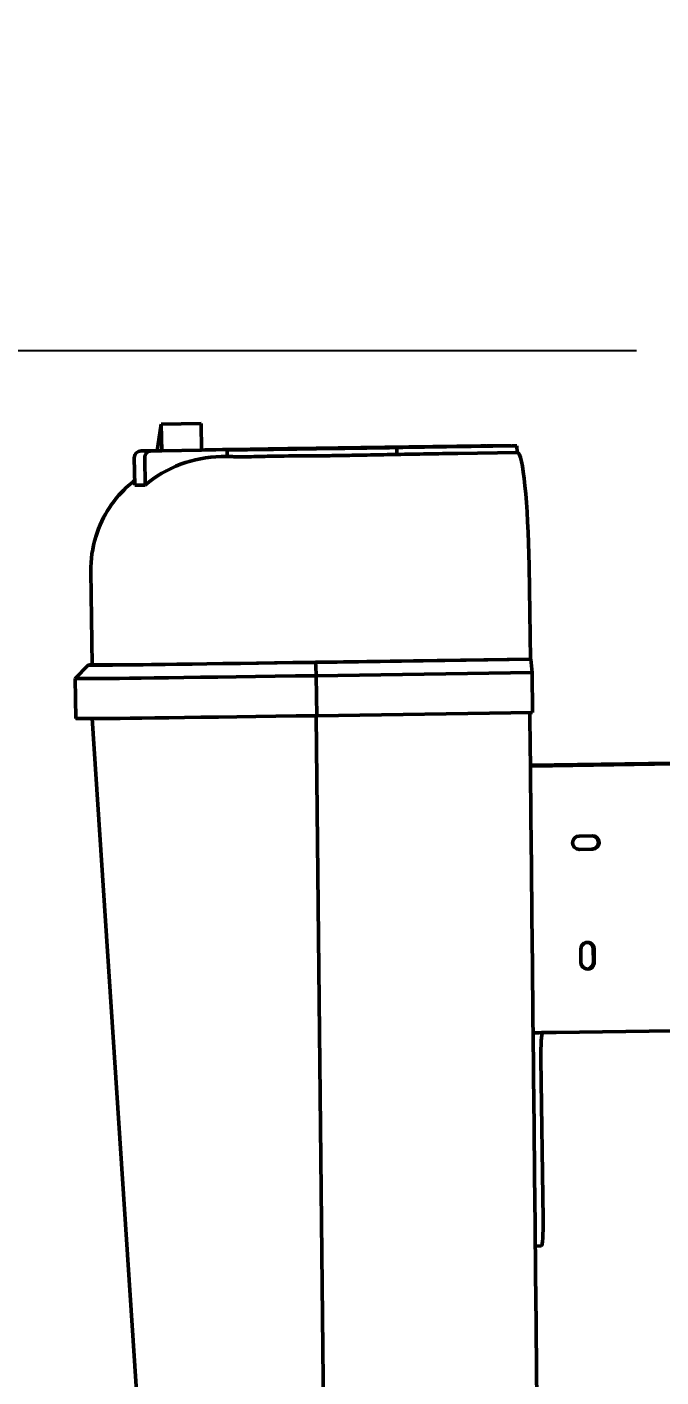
# Model space of a CAD drawing. Header units: inches. Extents: x 15 to 402, y 6 to 258.
# Drawn here: x 54.73 to 66.62, y 103.63 to 128.93 of the extents above; entities that cross this region are included whole.
import ezdxf

# ---------------------------------------------------------------- set-up
doc = ezdxf.new("R2010")
doc.units = ezdxf.units.IN
doc.header["$LTSCALE"] = 12
doc.header["$MEASUREMENT"] = 0
doc.layers.add('Dimension (ANSI)', color=7, linetype='Continuous', lineweight=25)
doc.layers.add('Visible (ANSI)', color=7, linetype='Continuous', lineweight=50)
doc.styles.add('MEMCOR Medium', font='arial.ttf')
doc.dimstyles.new('Default (ANSI)', dxfattribs={"dimscale": 12, "dimtxt": 0.15, "dimasz": 0.098425, "dimexe": 0.125, "dimexo": 0.0625, "dimgap": 0.031496, "dimtad": 0, "dimtih": 1, "dimtoh": 1, "dimdec": 4, "dimrnd": 1e-08, "dimzin": 3, "dimdsep": 46, "dimlunit": 5, "dimtxsty": 'MEMCOR Medium', "dimcen": 0.09, "dimdle": 0.393701, "dimclrd": 256, "dimclre": 256, "dimclrt": 256, "dimadec": 0, "dimazin": 1, "dimtfac": 0.8, "dimtofl": 0, "dimtmove": 0, "dimatfit": 3, "dimfxl": 1, "dimfrac": 1, "dimtolj": 1, "dimtzin": 4, "dimlwd": -1, "dimlwe": -1, "dimarcsym": 0})
doc.dimstyles.new('Default (ANSI)-01', dxfattribs={"dimscale": 12, "dimtxt": 0.15, "dimasz": 0.098425, "dimexe": 0.125, "dimexo": 0.0625, "dimgap": 0.031496, "dimtad": 0, "dimtih": 1, "dimtoh": 1, "dimdec": 4, "dimrnd": 1e-08, "dimzin": 3, "dimdsep": 46, "dimlunit": 5, "dimtxsty": 'MEMCOR Medium', "dimcen": 0.09, "dimdle": 0.393701, "dimclrd": 256, "dimclre": 256, "dimclrt": 256, "dimadec": 0, "dimazin": 1, "dimtfac": 0.8, "dimtofl": 0, "dimtmove": 0, "dimatfit": 3, "dimfxl": 1, "dimfrac": 1, "dimtolj": 1, "dimtzin": 4, "dimlwd": -1, "dimlwe": -1, "dimarcsym": 0})

# ---------------------------------------------------------------- blocks, each defined once
blk = doc.blocks.new('*D22')
at = {"layer": 'Defpoints', "color": 0, "transparency": 16777216}
for p in [(35.857, 131.747), (26.937, 34.332), (66.494, 34.332)]:
    blk.add_point(p, dxfattribs=at)
at = {"layer": 'Dimension (ANSI)', "transparency": 16777216}
for p, q in [((35.107, 131.747), (25.437, 131.747)), ((26.937, 130.566), (26.937, 87.135)), ((26.937, 35.513), (26.937, 80.394)), ((65.744, 34.332), (25.437, 34.332))]:
    blk.add_line(p, q, dxfattribs=at)
for points in [[(26.74, 130.566), (27.133, 130.566), (26.937, 131.747)], [(26.74, 35.513), (27.133, 35.513), (26.937, 34.332)]]:
    blk.add_solid(points, dxfattribs=at)
at = {"layer": 'Dimension (ANSI)', "transparency": 16777216, "char_height": 1.8, "attachment_point": 5, "style": 'MEMCOR Medium'}
for s, insert in [('\\A1; 97{\\H0.8x;\\S7#16;} in', (26.937, 85.604)), ('\\A1;[2474.3 mm]', (26.937, 82.233))]:
    blk.add_mtext(s, dxfattribs=dict(at, insert=insert))
blk = doc.blocks.new('*D23')
at = {"layer": 'Defpoints', "color": 0, "transparency": 16777216}
for p in [(39.876, 122.865), (66.907, 122.865), (66.494, 34.332)]:
    blk.add_point(p, dxfattribs=at)
at = {"layer": 'Dimension (ANSI)', "transparency": 16777216}
for p, q in [((66.157, 122.865), (38.376, 122.865)), ((39.876, 121.684), (39.876, 100.448)), ((39.876, 35.513), (39.876, 93.658)), ((65.744, 34.332), (38.376, 34.332))]:
    blk.add_line(p, q, dxfattribs=at)
for points in [[(39.68, 121.684), (40.073, 121.684), (39.876, 122.865)], [(39.68, 35.513), (40.073, 35.513), (39.876, 34.332)]]:
    blk.add_solid(points, dxfattribs=at)
at = {"layer": 'Dimension (ANSI)', "transparency": 16777216, "char_height": 1.8, "attachment_point": 5, "style": 'MEMCOR Medium'}
for s, insert in [('\\A1; 88{\\H0.8x;\\S9#16;} in', (39.876, 98.917)), ('\\A1;[2248.7 mm]', (39.876, 95.521))]:
    blk.add_mtext(s, dxfattribs=dict(at, insert=insert))
blk = doc.blocks.new('*D24')
at = {"layer": 'Defpoints', "color": 0, "transparency": 16777216}
for p in [(46.247, 147.747), (46.247, 131.747), (54.342, 131.747)]:
    blk.add_point(p, dxfattribs=at)
at = {"layer": 'Dimension (ANSI)', "transparency": 16777216}
for p, q in [((54.342, 146.566), (54.342, 142.56)), ((54.342, 132.928), (54.342, 136.934))]:
    blk.add_line(p, q, dxfattribs=at)
for points in [[(54.145, 146.566), (54.539, 146.566), (54.342, 147.747)], [(54.145, 132.928), (54.539, 132.928), (54.342, 131.747)]]:
    blk.add_solid(points, dxfattribs=at)
at = {"layer": 'Dimension (ANSI)', "transparency": 16777216, "insert": (54.342, 139.747), "char_height": 1.8, "attachment_point": 5, "style": 'MEMCOR Medium'}
blk.add_mtext('\\A1;\\fArial|b0|i0;\\H1.8000;16 in [406.4 mm]\\P\\fArial|b0|i0;\\H1.8000; MIN. FOR TANK HEAD REMOVAL', dxfattribs=at)

msp = doc.modelspace()

# ---------------------------------------------------------------- linework, layer by layer
at = {"layer": 'Visible (ANSI)'}
for p, q in [((57.25234, 121.48913), (57.1723, 120.98918)), ((57.99941, 121.49985), (57.25234, 121.48913)), ((57.25945, 120.98918), (57.25234, 121.48913)), ((58.00652, 120.9999), (57.99941, 121.49985)), ((57.17243, 120.99002), (56.87588, 120.98561)), ((57.25945, 120.98918), (57.1723, 120.98918)), ((58.00652, 120.9999), (57.25945, 120.98918)), ((58.19574, 121.00526), (58.00649, 121.00244)), ((58.06859, 121.00527), (58.06861, 121.00336)), ((58.19576, 121.00526), (58.06956, 121.00526)), ((58.4772, 121.00526), (58.6034, 121.00526)), ((60.35159, 121.03759), (63.33987, 121.08045)), ((60.42785, 121.03759), (60.35159, 121.03759)), ((62.73132, 121.07063), (60.42785, 121.03759)), ((63.35269, 121.08045), (60.51091, 121.03969)), ((60.51091, 121.03969), (60.56154, 121.03969)), ((60.51091, 121.03969), (60.51093, 121.03878)), ((60.56154, 121.03969), (62.865, 121.07273)), ((60.56154, 121.03969), (60.56154, 121.03951)), ((60.75469, 121.03759), (63.05816, 121.07063)), ((60.83095, 121.03759), (60.75469, 121.03759)), ((63.81923, 121.08045), (60.83095, 121.03759)), ((63.21748, 121.07273), (60.91402, 121.03969)), ((60.91402, 121.03969), (60.96464, 121.03969)), ((60.91402, 121.03969), (60.91403, 121.03878)), ((60.96464, 121.03969), (63.80641, 121.08045)), ((60.96464, 121.03969), (60.96464, 121.03951)), ((63.24182, 121.08045), (60.9922, 121.04819)), ((61.66766, 121.04819), (63.91728, 121.08045)), ((61.66766, 121.04819), (61.66948, 120.92052)), ((63.05816, 121.07063), (62.73132, 121.07063)), ((63.91906, 120.95546), (62.8081, 120.93953)), ((62.865, 121.07273), (63.21748, 121.07273)), ((62.865, 121.07273), (62.86503, 121.07063)), ((63.05816, 121.07063), (63.05816, 121.07044)), ((63.24182, 121.08045), (63.33987, 121.08045)), ((63.33987, 121.08045), (63.33987, 121.08027)), ((63.35269, 121.08045), (63.80641, 121.08045)), ((63.80641, 121.08045), (63.80642, 121.08027)), ((63.81923, 121.08045), (63.91728, 121.08045)), ((63.91728, 121.08045), (63.91906, 120.95546)), ((63.91906, 120.95546), (63.92817, 120.95546)), ((56.74607, 120.85884), (56.7534, 120.3435)), ((56.94217, 120.85884), (56.9495, 120.3435)), ((58.49078, 120.88027), (58.3745, 120.87866)), ((58.58164, 120.88027), (58.49078, 120.88027)), ((56.9495, 120.3435), (56.7534, 120.3435)), ((55.95515, 116.97389), (55.93024, 118.72371)), ((64.16933, 117.08086), (64.14443, 118.83068)), ((55.88376, 116.97288), (55.63734, 116.71934)), ((56.2895, 116.97268), (55.8973, 116.97268)), ((56.36062, 116.9737), (55.96842, 116.9737)), ((64.17558, 117.08086), (60.14205, 117.02348)), ((64.16933, 117.08086), (60.22692, 117.02478)), ((64.16933, 117.08086), (64.17558, 117.08086)), ((64.20103, 116.83088), (64.17558, 117.08086)), ((55.64801, 115.96941), (55.63734, 116.71934)), ((55.65183, 116.71913), (56.04403, 116.71913)), ((60.15546, 116.77334), (64.20103, 116.83088)), ((60.16613, 116.02341), (60.15546, 116.77334)), ((64.2117, 116.08096), (64.20103, 116.83088)), ((56.05471, 115.96921), (55.66251, 115.96921)), ((57.17435, 97.46387), (55.95731, 115.96921)), ((60.1539, 116.02324), (60.35375, 97.50583)), ((64.2117, 116.08096), (60.16613, 116.02341)), ((68.84827, 115.16277), (64.16954, 115.09567)), ((68.83193, 115.16277), (64.16954, 115.09591)), ((64.56795, 115.08622), (69.90546, 115.16277)), ((64.5843, 115.08622), (69.9218, 115.16277)), ((64.16967, 115.08355), (64.36485, 115.08355)), ((64.16969, 115.08087), (64.17808, 115.08087)), ((65.08471, 113.76827), (65.33373, 113.77184)), ((65.08064, 113.51842), (65.32095, 113.52186)), ((65.33729, 113.52186), (65.08826, 113.51829)), ((65.11843, 111.39851), (65.11488, 111.64848)), ((65.35112, 111.40208), (65.34756, 111.65205)), ((65.3639, 111.65205), (65.36746, 111.40208)), ((64.24923, 110.08138), (64.22088, 110.08138)), ((69.99296, 110.16328), (64.65545, 110.08673)), ((64.36664, 109.58411), (64.40934, 106.58441)), ((64.37293, 106.08446), (64.26182, 106.08287))]:
    msp.add_line(p, q, dxfattribs=at)
for centre, major_axis, ratio, start_param, end_param in [((56.87784, 120.86063), (-0.13178, -0.00098), 0.94849743, 4.71882948, 6.2896258), ((57.05942, 120.86063), (0.00086, -0.125), 0.93809141, 3.14938894, 4.72018527), ((60.6911, 121.04285), (2.62251, 0.03758), 0.00039098, 1.4557216, 3.16886792), ((58.47898, 120.88027), (0.00179, -0.12499), 0.09440906, 1.56944054, 3.14023686), ((61.22493, 121.04285), (2.62251, 0.03758), 0.00039098, 3.16886792, 4.88201425), ((63.95841, 118.83068), (-0.03048, 2.12478), 0.08752898, 4.71113358, 6.2819299), ((58.40474, 118.75388), (-2.19401, -0.01723), 0.96851354, 4.71856839, 5.42994852), ((62.83834, 118.81475), (-22.67711, -0.32525), 0.09369711, 4.71237868, 4.76261185), ((59.44242, 117.02352), (-3.55867, -0.05065), 0.00124508, 6.08254061, 6.37044291), ((59.44242, 117.02352), (-3.48728, -0.04963), 0.00124508, 0, 0.0872576), ((59.83462, 117.02352), (-3.55867, -0.05065), 0.00124508, 0.0872576, 1.65727492), ((59.83462, 117.02352), (-3.48728, -0.04963), 0.00124508, 0.0872576, 1.63838371), ((60.21374, 117.02194), (-2.12478, -0.03024), 0.00124508, 4.7061698, 4.77997637), ((59.44598, 116.77355), (-3.80864, -0.05421), 0.00124508, 6.28194022, 6.37044291), ((59.83818, 116.77355), (-3.80864, -0.05421), 0.00124508, 0.0872576, 1.65417915), ((59.45665, 116.02362), (-3.80864, -0.05421), 0.00124508, 0, 0.0872576), ((59.84886, 116.02362), (-3.80864, -0.05421), 0.00124508, 0.0872576, 1.65417915), ((64.55161, 115.08622), (-0.37496, -0.00534), 0.00124508, 0.0872576, 1.65805393), ((64.55161, 115.08622), (-0.18748, -0.00267), 0.00124508, 0.0872576, 1.65805393), ((65.08649, 113.64328), (0, -0.125), 0.9961947, 3.15587886, 6.29747151), ((65.31917, 113.64685), (0, -0.125), 0.9961947, 0.0142862, 3.094636), ((65.33551, 113.64685), (0, 0.125), 0.9961947, 3.15587886, 6.29747151), ((65.23939, 111.65027), (0, 0.125), 0.9961947, 4.72667518, 7.86826784), ((65.22305, 111.65027), (0, 0.125), 0.9961947, 4.72667518, 6.21752163), ((65.24295, 111.40029), (0, -0.125), 0.9961947, 4.72667518, 7.86826784), ((65.2266, 111.40029), (0, -0.125), 0.9961947, 0.06566367, 1.58508253), ((64.62277, 110.08673), (-0.37496, -0.00534), 0.00124508, 0.0872576, 1.65805393), ((64.41022, 109.58411), (-0.00717, 0.49995), 0.08714685, 0.057419, 1.56954649), ((64.36576, 106.58441), (0.00717, -0.49995), 0.08714685, 0, 1.56954649)]:
    msp.add_ellipse(centre, major_axis=major_axis, ratio=ratio, start_param=start_param, end_param=end_param, dxfattribs=at)
for points in [[(58.58164, 120.88027), (58.58922, 120.88027), (58.59713, 120.87936), (58.60523, 120.8764)], [(59.88124, 120.89289), (59.97819, 120.89325), (60.07925, 120.89367), (60.18395, 120.89459)], [(60.14205, 117.02348), (60.14658, 116.94013), (60.15105, 116.85669), (60.15546, 116.77334)]]:
    msp.add_open_spline(points, degree=3, dxfattribs=at)
for points, knots in [([(58.60523, 120.8764), (58.60679, 120.87581), (58.61018, 120.87527), (58.62764, 120.87373), (58.64907, 120.87322), (58.71965, 120.87319), (58.77862, 120.87444), (58.96689, 120.87896), (59.12275, 120.88292), (59.43927, 120.88909), (59.66196, 120.8924), (59.88124, 120.89289)], [-71.64186037, -71.64186037, -71.64186037, -71.64186037, -71.40431492, -71.40431492, -70.85251163, -70.85251163, -69.95071799, -69.95071799, -68.02154672, -68.02154672, -64.74476424, -64.74476424, -64.74476424, -64.74476424]), ([(60.18395, 120.89459), (60.30599, 120.89584), (60.4258, 120.89726), (60.54064, 120.89889), (60.66741, 120.9007), (60.79607, 120.90285), (60.92571, 120.9052)], [28.61566073, 28.61566073, 28.61566073, 28.61566073, 29.49083043, 29.49083043, 29.49083043, 30.45697884, 30.45697884, 30.45697884, 30.45697884]), ([(60.92571, 120.9052), (61.09012, 120.90825), (61.25611, 120.91165), (61.50453, 120.91697), (61.58715, 120.91877), (61.66948, 120.92052)], [0.96614841, 0.96614841, 0.96614841, 0.96614841, 2.19142906, 2.19142906, 2.80272071, 2.80272071, 2.80272071, 2.80272071]), ([(55.93024, 118.72371), (55.92702, 118.95035), (55.96224, 119.17603), (56.08812, 119.58958), (56.18122, 119.77084), (56.39903, 120.10476), (56.52305, 120.23357), (56.67286, 120.36908), (56.71375, 120.40288), (56.75213, 120.43267)], [4.79964658294, 4.79964658294, 4.79964658294, 4.79964658294, 4.80004500932, 4.80004500932, 4.80048423448, 4.80048423448, 4.80106299458, 4.80106299458, 4.80129883305, 4.80129883305, 4.80129883305, 4.80129883305]), ([(64.15946, 116.08022), (64.17209, 114.84716), (64.18471, 113.6141), (64.20996, 111.1478), (64.22259, 109.91455), (64.24784, 107.44807), (64.26047, 106.21483), (64.28572, 103.74835), (64.29834, 102.51511), (64.32359, 100.04863), (64.33622, 98.81539), (64.34885, 97.58215)], [-48.29602646, -48.29602646, -48.29602646, -48.29602646, -38.88928459, -38.88928459, -29.48116574, -29.48116574, -20.0730469, -20.0730469, -10.66492805, -10.66492805, -1.2568092, -1.2568092, -1.2568092, -1.2568092])]:
    msp.add_open_spline(points, degree=3, knots=knots, dxfattribs=at)

# ---------------------------------------------------------------- dimensions: what is measured, and where the dimension line sits
at = {"layer": 'Dimension (ANSI)'}
for base, p1, p2, angle, text, dimstyle, override, picture, middle in [((54.3421, 131.747), (46.24733, 147.747), (46.24733, 131.747), 270, '\\fArial|b0|i0;\\H1.8000;<> in [406.4 mm]\\P\\fArial|b0|i0;\\H1.8000; MIN. FOR TANK HEAD REMOVAL', 'Default (ANSI)-01', {"dimgap": 0.031496, "dimdec": 4, "dimpost": '', "dimse1": 1, "dimse2": 1, "dimtol": 0, "dimlim": 0, "dimtp": 0, "dimtm": 0, "dimtdec": 2, "dimatfit": 1}, '*D24', (54.3421, 139.747)), ((26.936647, 34.331649), (35.856598, 131.746998), (66.494325, 34.331649), 90, ' <> in\\X[2474.3 mm]', 'Default (ANSI)', {"dimgap": 0.031496, "dimdec": 4, "dimpost": '', "dimtol": 0, "dimlim": 0, "dimtp": 0, "dimtm": 0, "dimtdec": 2, "dimatfit": 1}, '*D22', (26.936647, 83.764495)), ((39.87645, 122.86465), (66.49433, 34.33165), (66.9068, 122.86465), 90, ' <> in\\X[2248.7 mm]', 'Default (ANSI)', {"dimgap": 0.031496, "dimdec": 4, "dimpost": '', "dimtol": 0, "dimlim": 0, "dimtp": 0, "dimtm": 0, "dimtdec": 2, "dimatfit": 1}, '*D23', (39.87645, 97.05277))]:
    dim = msp.add_linear_dim(base=base, p1=p1, p2=p2, angle=angle, text=text, dimstyle=dimstyle, override=override, dxfattribs=at)
    dim.commit()
    dim.dimension.update_dxf_attribs({"geometry": picture, "text_midpoint": middle, "dimtype": 160})

doc.saveas('drawing.dxf')
